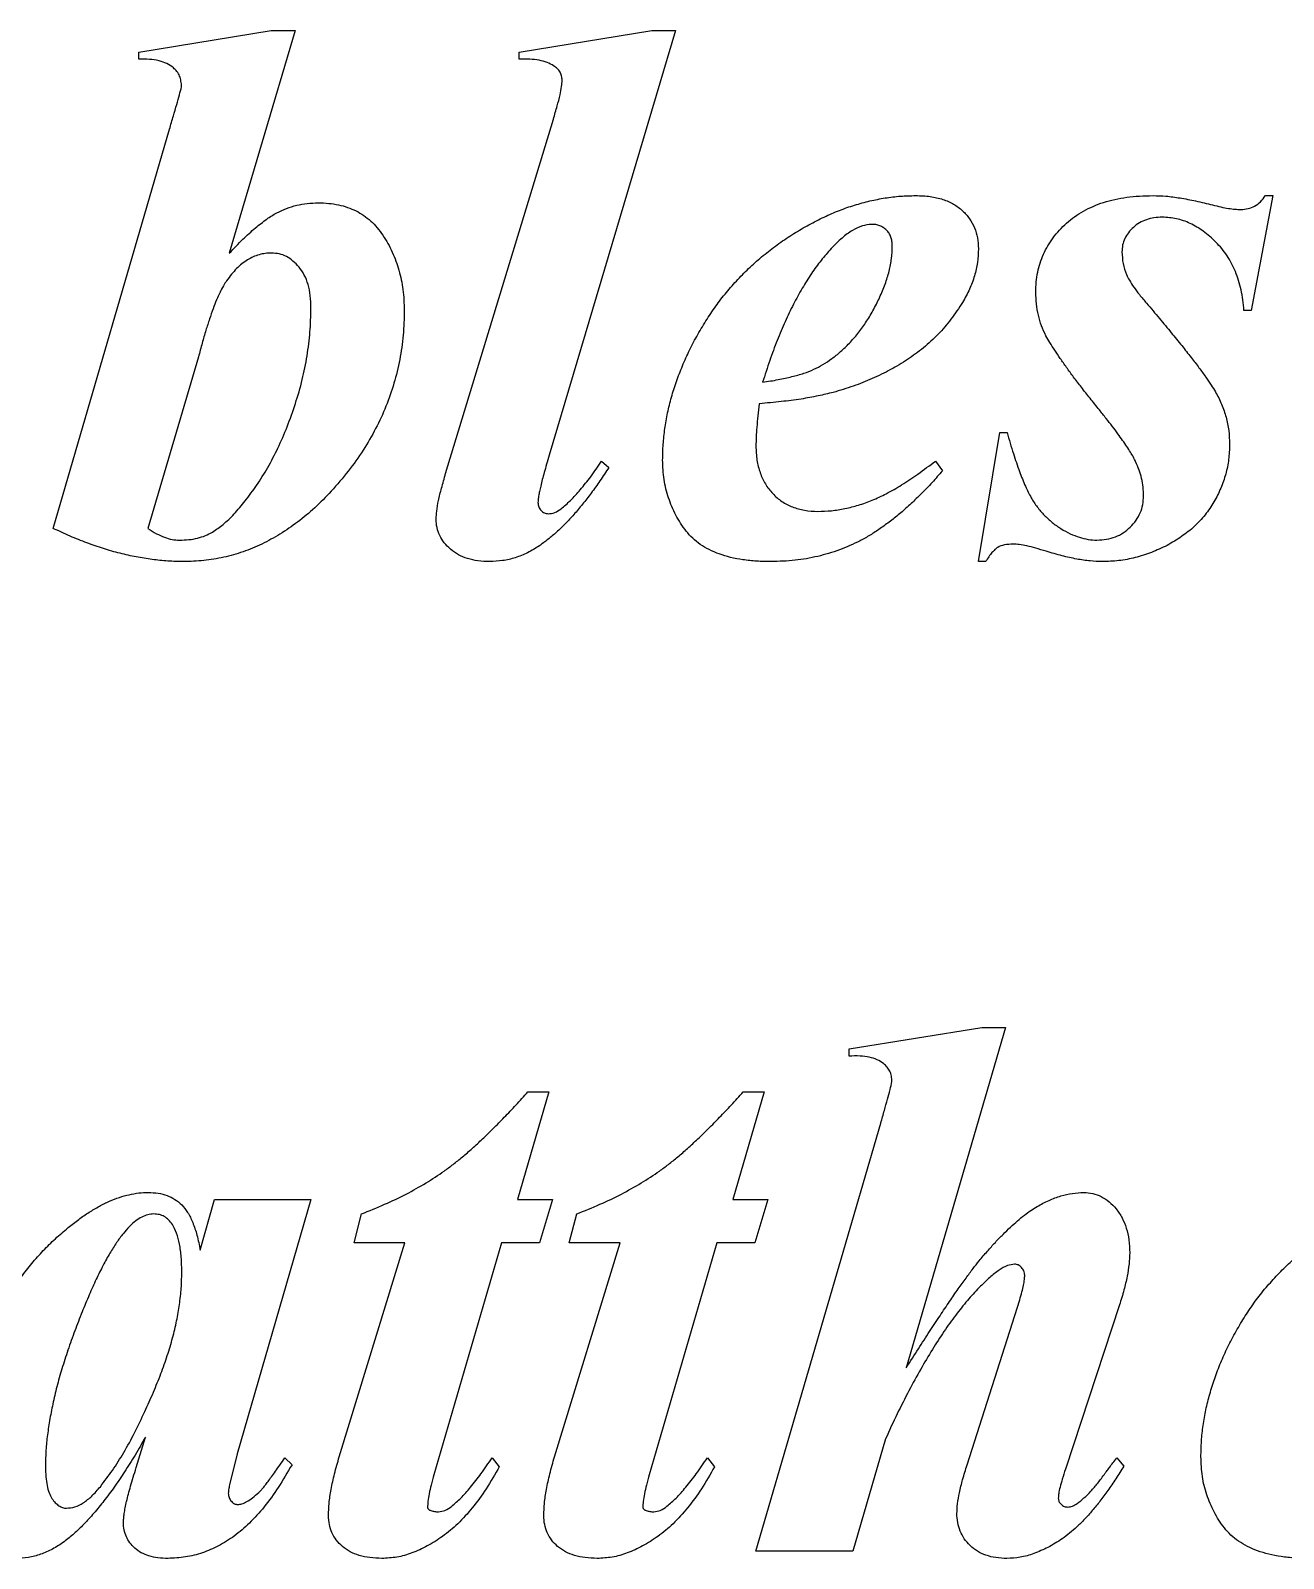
# Model space of a CAD drawing. Header units: inches. Extents: x -17.5 to -8.75, y -0.78 to 2.88.
# Drawn here: x -13.8104 to -13.4467, y 1.2942 to 1.7377 of the extents above; entities that cross this region are included whole.
import ezdxf

# ---------------------------------------------------------------- set-up
doc = ezdxf.new("R2010")
doc.units = ezdxf.units.IN
doc.header["$MEASUREMENT"] = 0

msp = doc.modelspace()

# ---------------------------------------------------------------- linework, layer by layer
at = {"color": 7, "linetype": 'Continuous', "lineweight": 25}
for p, q in [((-13.77898, 1.73146), (-13.7405, 1.73771)), ((-13.7336, 1.73771), (-13.75268, 1.6731)), ((-13.7405, 1.73771), (-13.7336, 1.73771)), ((-13.66856, 1.73146), (-13.63002, 1.73771)), ((-13.62315, 1.73771), (-13.65987, 1.61441)), ((-13.63002, 1.73771), (-13.62315, 1.73771)), ((-13.77898, 1.72938), (-13.77898, 1.73146)), ((-13.66856, 1.72938), (-13.66856, 1.73146)), ((-13.80385, 1.59321), (-13.77003, 1.70907)), ((-13.68988, 1.60913), (-13.6586, 1.71196)), ((-13.44981, 1.6898), (-13.45606, 1.65646)), ((-13.45189, 1.6898), (-13.44981, 1.6898)), ((-13.45606, 1.65646), (-13.45814, 1.65646)), ((-13.76163, 1.64295), (-13.77631, 1.59312)), ((-13.53523, 1.58355), (-13.52898, 1.62105)), ((-13.52898, 1.62105), (-13.52689, 1.62105)), ((-13.6446, 1.61271), (-13.64252, 1.61083)), ((-13.54773, 1.61271), (-13.54564, 1.60995)), ((-13.53314, 1.58355), (-13.53523, 1.58355)), ((-13.57273, 1.44209), (-13.53428, 1.44834)), ((-13.52735, 1.44834), (-13.55616, 1.34955)), ((-13.53428, 1.44834), (-13.52735, 1.44834)), ((-13.57273, 1.44001), (-13.57273, 1.44209)), ((-13.6599, 1.42959), (-13.66902, 1.39834)), ((-13.66599, 1.42959), (-13.6599, 1.42959)), ((-13.5974, 1.42959), (-13.60652, 1.39834)), ((-13.60349, 1.42959), (-13.5974, 1.42959)), ((-13.59981, 1.29626), (-13.56358, 1.42054)), ((-13.76111, 1.38363), (-13.75701, 1.39834)), ((-13.75701, 1.39834), (-13.72898, 1.39834)), ((-13.72898, 1.39834), (-13.75043, 1.32452)), ((-13.66902, 1.39834), (-13.65883, 1.39834)), ((-13.65883, 1.39834), (-13.66267, 1.38584)), ((-13.60652, 1.39834), (-13.59633, 1.39834)), ((-13.59633, 1.39834), (-13.60017, 1.38584)), ((-13.71648, 1.38584), (-13.71433, 1.39421)), ((-13.65398, 1.38584), (-13.65183, 1.39421)), ((-13.72077, 1.3237), (-13.70176, 1.38584)), ((-13.70176, 1.38584), (-13.71648, 1.38584)), ((-13.6737, 1.38584), (-13.69327, 1.31846)), ((-13.66267, 1.38584), (-13.6737, 1.38584)), ((-13.65827, 1.3237), (-13.63926, 1.38584)), ((-13.63926, 1.38584), (-13.65398, 1.38584)), ((-13.6112, 1.38584), (-13.63077, 1.31846)), ((-13.60017, 1.38584), (-13.6112, 1.38584)), ((-13.53852, 1.32132), (-13.52325, 1.36924)), ((-13.49428, 1.36778), (-13.50997, 1.32009)), ((-13.77973, 1.32054), (-13.77699, 1.32943)), ((-13.56218, 1.32891), (-13.57169, 1.29626)), ((-13.75043, 1.32452), (-13.75264, 1.31553)), ((-13.73656, 1.32334), (-13.73448, 1.32139)), ((-13.67641, 1.32334), (-13.67432, 1.3208)), ((-13.61391, 1.32334), (-13.61182, 1.3208)), ((-13.49509, 1.32334), (-13.49301, 1.32097)), ((-13.57169, 1.29626), (-13.59981, 1.29626))]:
    msp.add_line(p, q, dxfattribs=at)
for points, knots in [([(-13.76892, 1.72691), (-13.76953, 1.72734), (-13.77081, 1.72824), (-13.77319, 1.72902), (-13.77595, 1.72944), (-13.77792, 1.7294), (-13.77898, 1.72938)], [0, 0, 0, 0, 0.211596, 0.440212, 0.701644, 1, 1, 1, 1]), ([(-13.76654, 1.72137), (-13.76658, 1.72193), (-13.76664, 1.72299), (-13.76707, 1.72451), (-13.76782, 1.72585), (-13.76855, 1.72655), (-13.76892, 1.72691)], [0, 0, 0, 0, 0.268414, 0.513758, 0.75544, 1, 1, 1, 1]), ([(-13.65854, 1.72749), (-13.65914, 1.72783), (-13.66045, 1.72856), (-13.6628, 1.72917), (-13.66555, 1.72945), (-13.66751, 1.7294), (-13.66856, 1.72938)], [0, 0, 0, 0, 0.2009822, 0.432794, 0.6951629, 1, 1, 1, 1]), ([(-13.65606, 1.72326), (-13.65609, 1.72369), (-13.65616, 1.72452), (-13.65663, 1.72571), (-13.65745, 1.72672), (-13.65816, 1.72723), (-13.65854, 1.72749)], [0, 0, 0, 0, 0.249731, 0.489154, 0.733166, 1, 1, 1, 1]), ([(-13.77003, 1.70907), (-13.76966, 1.71036), (-13.76898, 1.71276), (-13.76798, 1.71609), (-13.76721, 1.71891), (-13.76675, 1.72061), (-13.76654, 1.72137)], [0, 0, 0, 0, 0.315024, 0.585653, 0.815375, 1, 1, 1, 1]), ([(-13.6586, 1.71196), (-13.65823, 1.71327), (-13.65755, 1.71561), (-13.65671, 1.71878), (-13.65621, 1.72125), (-13.65611, 1.72267), (-13.65606, 1.72326)], [0, 0, 0, 0, 0.349951, 0.631009, 0.847838, 1, 1, 1, 1]), ([(-13.75268, 1.6731), (-13.75137, 1.67446), (-13.74893, 1.67699), (-13.74532, 1.68031), (-13.74203, 1.68287), (-13.73902, 1.68481), (-13.73607, 1.68609), (-13.73313, 1.68708), (-13.73003, 1.68758), (-13.72793, 1.68767), (-13.72686, 1.68771)], [0, 0, 0, 0, 0.184846, 0.344317, 0.47992, 0.592557, 0.693869, 0.794346, 0.895669, 1, 1, 1, 1]), ([(-13.72686, 1.68771), (-13.72585, 1.68768), (-13.72389, 1.68761), (-13.72103, 1.6872), (-13.71838, 1.68642), (-13.71588, 1.68545), (-13.71364, 1.68407), (-13.71157, 1.68244), (-13.70971, 1.6805), (-13.70752, 1.67753), (-13.70523, 1.67345), (-13.70333, 1.66812), (-13.7021, 1.66244), (-13.70196, 1.65853), (-13.70189, 1.65653)], [0, 0, 0, 0, 0.067552, 0.131356, 0.19243, 0.251963, 0.309557, 0.367895, 0.427398, 0.48905, 0.613746, 0.738799, 0.866257, 1, 1, 1, 1]), ([(-13.62689, 1.61304), (-13.62686, 1.61456), (-13.6268, 1.61761), (-13.62628, 1.62217), (-13.62552, 1.62675), (-13.62435, 1.6313), (-13.62293, 1.63588), (-13.62115, 1.64043), (-13.61911, 1.64501), (-13.6167, 1.64953), (-13.61406, 1.65397), (-13.61117, 1.6582), (-13.60802, 1.6622), (-13.60464, 1.66596), (-13.60105, 1.66954), (-13.5972, 1.67284), (-13.59315, 1.67596), (-13.58888, 1.6788), (-13.58449, 1.68134), (-13.58007, 1.68361), (-13.57566, 1.68554), (-13.57121, 1.68707), (-13.56677, 1.68828), (-13.56233, 1.68917), (-13.55788, 1.68971), (-13.5549, 1.68977), (-13.55342, 1.6898)], [0, 0, 0, 0, 0.039082, 0.078362, 0.117989, 0.158248, 0.199189, 0.24105, 0.28388, 0.328057, 0.3726, 0.416552, 0.459861, 0.503325, 0.546527, 0.59004, 0.633619, 0.677877, 0.721755, 0.764051, 0.805409, 0.845552, 0.884872, 0.923553, 0.962033, 1, 1, 1, 1]), ([(-13.55342, 1.6898), (-13.55201, 1.68976), (-13.54934, 1.68969), (-13.54562, 1.68882), (-13.54241, 1.68748), (-13.53981, 1.68551), (-13.53776, 1.68317), (-13.53626, 1.6805), (-13.53539, 1.67751), (-13.53528, 1.67544), (-13.53523, 1.67437)], [0, 0, 0, 0, 0.157556, 0.296643, 0.423401, 0.542675, 0.6567, 0.76879, 0.880952, 1, 1, 1, 1]), ([(-13.51856, 1.6618), (-13.51854, 1.66278), (-13.51849, 1.66471), (-13.51807, 1.66754), (-13.51734, 1.67024), (-13.51636, 1.67282), (-13.51512, 1.67528), (-13.51358, 1.67761), (-13.51174, 1.67979), (-13.50965, 1.68184), (-13.50732, 1.68373), (-13.50473, 1.68537), (-13.50191, 1.68673), (-13.49888, 1.68789), (-13.49559, 1.6887), (-13.49212, 1.68938), (-13.4884, 1.68972), (-13.48586, 1.68977), (-13.48454, 1.6898)], [0, 0, 0, 0, 0.059206, 0.117017, 0.172813, 0.228349, 0.283605, 0.339563, 0.39695, 0.45597, 0.516732, 0.578175, 0.641074, 0.706379, 0.774283, 0.845821, 0.920436, 1, 1, 1, 1]), ([(-13.48454, 1.6898), (-13.48329, 1.68976), (-13.48067, 1.6897), (-13.47654, 1.68912), (-13.47202, 1.68828), (-13.46889, 1.6875), (-13.46726, 1.68709)], [0, 0, 0, 0, 0.213653, 0.4494, 0.711873, 1, 1, 1, 1]), ([(-13.46726, 1.68709), (-13.46645, 1.68689), (-13.46492, 1.68651), (-13.46274, 1.68607), (-13.46081, 1.68584), (-13.45961, 1.68579), (-13.45906, 1.68576)], [0, 0, 0, 0, 0.301428, 0.568151, 0.800344, 1, 1, 1, 1]), ([(-13.45906, 1.68576), (-13.45834, 1.68581), (-13.45695, 1.6859), (-13.45498, 1.68671), (-13.45324, 1.68801), (-13.45236, 1.68918), (-13.45189, 1.6898)], [0, 0, 0, 0, 0.248846, 0.485926, 0.732908, 1, 1, 1, 1]), ([(-13.56622, 1.68146), (-13.56713, 1.68136), (-13.56908, 1.68114), (-13.57199, 1.67967), (-13.57503, 1.67742), (-13.57693, 1.67546), (-13.57797, 1.6744)], [0, 0, 0, 0, 0.195013, 0.416861, 0.68378, 1, 1, 1, 1]), ([(-13.56023, 1.67512), (-13.56024, 1.67558), (-13.56027, 1.67648), (-13.56062, 1.67774), (-13.56111, 1.67888), (-13.5619, 1.67979), (-13.5628, 1.68055), (-13.56384, 1.68108), (-13.56499, 1.68142), (-13.5658, 1.68145), (-13.56622, 1.68146)], [0, 0, 0, 0, 0.142801, 0.272978, 0.397465, 0.51751, 0.637554, 0.753126, 0.873718, 1, 1, 1, 1]), ([(-13.48184, 1.68355), (-13.48266, 1.68351), (-13.48423, 1.68344), (-13.48647, 1.68286), (-13.48852, 1.68197), (-13.49026, 1.68063), (-13.49174, 1.67912), (-13.49276, 1.67736), (-13.49348, 1.67547), (-13.49353, 1.67413), (-13.49356, 1.67346)], [0, 0, 0, 0, 0.142331, 0.2730913, 0.4017827, 0.5289074, 0.6533722, 0.7678945, 0.8821665, 1, 1, 1, 1]), ([(-13.45814, 1.65646), (-13.45824, 1.65749), (-13.45842, 1.65948), (-13.45895, 1.66239), (-13.45966, 1.66513), (-13.46057, 1.66771), (-13.46168, 1.67012), (-13.46302, 1.67235), (-13.46452, 1.67444), (-13.46679, 1.67687), (-13.46975, 1.67952), (-13.47366, 1.68179), (-13.47769, 1.68329), (-13.48046, 1.68346), (-13.48184, 1.68355)], [0, 0, 0, 0, 0.077861, 0.152341, 0.223862, 0.292897, 0.359225, 0.425334, 0.489584, 0.554298, 0.677497, 0.790085, 0.895581, 1, 1, 1, 1]), ([(-13.74037, 1.67313), (-13.74099, 1.6731), (-13.74222, 1.67305), (-13.74404, 1.67269), (-13.74577, 1.67202), (-13.74744, 1.67113), (-13.74907, 1.67001), (-13.75061, 1.66861), (-13.75209, 1.66695), (-13.75299, 1.66573), (-13.75346, 1.66509)], [0, 0, 0, 0, 0.116201, 0.230264, 0.345464, 0.462815, 0.584101, 0.715154, 0.851951, 1, 1, 1, 1]), ([(-13.72898, 1.65711), (-13.72902, 1.65834), (-13.72911, 1.66066), (-13.72969, 1.66394), (-13.73082, 1.66672), (-13.73231, 1.66904), (-13.73412, 1.67081), (-13.73603, 1.6722), (-13.73817, 1.67297), (-13.73964, 1.67308), (-13.74037, 1.67313)], [0, 0, 0, 0, 0.168446, 0.318428, 0.453254, 0.577876, 0.693601, 0.798426, 0.899608, 1, 1, 1, 1]), ([(-13.59786, 1.63563), (-13.59635, 1.63586), (-13.59349, 1.6363), (-13.58951, 1.63719), (-13.58604, 1.63812), (-13.58304, 1.63931), (-13.58031, 1.64071), (-13.57773, 1.64248), (-13.57514, 1.64452), (-13.57261, 1.64697), (-13.57018, 1.64976), (-13.56789, 1.65291), (-13.56578, 1.65639), (-13.56389, 1.66015), (-13.56229, 1.664), (-13.56109, 1.6678), (-13.56037, 1.6715), (-13.56027, 1.67393), (-13.56023, 1.67512)], [0, 0, 0, 0, 0.076865, 0.145034, 0.205136, 0.257311, 0.307089, 0.35899, 0.414116, 0.473151, 0.535406, 0.600225, 0.668527, 0.740015, 0.811443, 0.877706, 0.940411, 1, 1, 1, 1]), ([(-13.57797, 1.6744), (-13.57897, 1.67328), (-13.58101, 1.67097), (-13.58378, 1.6671), (-13.58647, 1.66285), (-13.58898, 1.65818), (-13.59144, 1.65314), (-13.5937, 1.64767), (-13.5959, 1.64182), (-13.59719, 1.63773), (-13.59786, 1.63563)], [0, 0, 0, 0, 0.102496, 0.210714, 0.32463, 0.445355, 0.572975, 0.707181, 0.84953, 1, 1, 1, 1]), ([(-13.53523, 1.67437), (-13.53529, 1.67304), (-13.5354, 1.67038), (-13.5363, 1.66642), (-13.53772, 1.66251), (-13.53911, 1.66006), (-13.53982, 1.65881)], [0, 0, 0, 0, 0.2425278, 0.4859534, 0.7374867, 1, 1, 1, 1]), ([(-13.49356, 1.67346), (-13.4935, 1.67232), (-13.49338, 1.67007), (-13.49252, 1.6673), (-13.49137, 1.66507), (-13.49008, 1.66313), (-13.48841, 1.66092), (-13.48712, 1.6594), (-13.48643, 1.65858)], [0, 0, 0, 0, 0.201119, 0.398406, 0.508601, 0.646353, 0.809974, 1, 1, 1, 1]), ([(-13.75346, 1.66509), (-13.75378, 1.66459), (-13.75448, 1.66352), (-13.75546, 1.66166), (-13.75644, 1.65944), (-13.75747, 1.65685), (-13.75844, 1.65388), (-13.75955, 1.65058), (-13.76059, 1.64689), (-13.76127, 1.6443), (-13.76163, 1.64295)], [0, 0, 0, 0, 0.074716, 0.162005, 0.26594, 0.382544, 0.514634, 0.660627, 0.823694, 1, 1, 1, 1]), ([(-13.51563, 1.64914), (-13.51608, 1.65008), (-13.517, 1.652), (-13.51787, 1.65511), (-13.51845, 1.65839), (-13.51852, 1.66065), (-13.51856, 1.6618)], [0, 0, 0, 0, 0.238905, 0.484724, 0.736486, 1, 1, 1, 1]), ([(-13.75759, 1.59211), (-13.75654, 1.59283), (-13.75428, 1.59438), (-13.75112, 1.59747), (-13.74791, 1.60129), (-13.74461, 1.60577), (-13.74143, 1.61091), (-13.73845, 1.61659), (-13.7358, 1.6228), (-13.73342, 1.62943), (-13.73143, 1.6363), (-13.73004, 1.64326), (-13.72915, 1.65019), (-13.72904, 1.65481), (-13.72898, 1.65711)], [0, 0, 0, 0, 0.052126, 0.112104, 0.179808, 0.256348, 0.3395, 0.426674, 0.518544, 0.615719, 0.714508, 0.810976, 0.905798, 1, 1, 1, 1]), ([(-13.70189, 1.65653), (-13.70195, 1.6541), (-13.70207, 1.6493), (-13.70312, 1.64221), (-13.70478, 1.63531), (-13.7071, 1.6286), (-13.71012, 1.6221), (-13.71378, 1.6158), (-13.7181, 1.60969), (-13.72142, 1.60589), (-13.72312, 1.60396)], [0, 0, 0, 0, 0.125132, 0.24801, 0.369695, 0.491308, 0.614205, 0.739291, 0.867145, 1, 1, 1, 1]), ([(-13.53982, 1.65881), (-13.54091, 1.65715), (-13.54307, 1.65389), (-13.54689, 1.64947), (-13.5511, 1.64553), (-13.55577, 1.64216), (-13.56074, 1.63918), (-13.56603, 1.63664), (-13.57157, 1.63438), (-13.57543, 1.63324), (-13.57738, 1.63267)], [0, 0, 0, 0, 0.126688, 0.250228, 0.372514, 0.49468, 0.617641, 0.742739, 0.869822, 1, 1, 1, 1]), ([(-13.48643, 1.65858), (-13.48517, 1.6571), (-13.48275, 1.65425), (-13.47935, 1.65012), (-13.47626, 1.64639), (-13.47362, 1.64296), (-13.47129, 1.63994), (-13.46932, 1.63727), (-13.46773, 1.63495), (-13.46612, 1.63235), (-13.46453, 1.62928), (-13.46329, 1.62547), (-13.46245, 1.62156), (-13.46236, 1.6189), (-13.46231, 1.61756)], [0, 0, 0, 0, 0.120187, 0.230514, 0.329957, 0.419154, 0.497491, 0.565519, 0.623828, 0.671023, 0.754262, 0.836198, 0.917475, 1, 1, 1, 1]), ([(-13.5001, 1.62759), (-13.50102, 1.62871), (-13.50279, 1.63088), (-13.50525, 1.63409), (-13.50755, 1.63704), (-13.5096, 1.63984), (-13.51142, 1.64245), (-13.51305, 1.64484), (-13.51443, 1.64704), (-13.51525, 1.64846), (-13.51563, 1.64914)], [0, 0, 0, 0, 0.163661, 0.315484, 0.456034, 0.586544, 0.706092, 0.815425, 0.912231, 1, 1, 1, 1]), ([(-13.57738, 1.63267), (-13.57882, 1.63232), (-13.58191, 1.63157), (-13.58694, 1.63067), (-13.59266, 1.62994), (-13.59671, 1.62957), (-13.59883, 1.62938)], [0, 0, 0, 0, 0.20459, 0.439082, 0.704993, 1, 1, 1, 1]), ([(-13.59883, 1.62938), (-13.59898, 1.6282), (-13.59927, 1.62594), (-13.59954, 1.6227), (-13.59977, 1.61978), (-13.5998, 1.61794), (-13.59981, 1.61708)], [0, 0, 0, 0, 0.289329, 0.553966, 0.789077, 1, 1, 1, 1]), ([(-13.48731, 1.60262), (-13.48733, 1.60347), (-13.48738, 1.60518), (-13.48781, 1.6077), (-13.48855, 1.61019), (-13.48941, 1.61223), (-13.49025, 1.61396), (-13.49113, 1.6154), (-13.49216, 1.61702), (-13.49341, 1.6188), (-13.49481, 1.62077), (-13.49639, 1.62291), (-13.49821, 1.62518), (-13.49945, 1.62676), (-13.5001, 1.62759)], [0, 0, 0, 0, 0.088712, 0.178529, 0.267307, 0.359485, 0.410281, 0.468331, 0.535758, 0.61169, 0.695535, 0.788902, 0.890017, 1, 1, 1, 1]), ([(-13.52689, 1.62105), (-13.52631, 1.61899), (-13.52522, 1.61517), (-13.52341, 1.60996), (-13.52176, 1.60567), (-13.52008, 1.60222), (-13.51824, 1.5994), (-13.51616, 1.59703), (-13.51388, 1.59487), (-13.51132, 1.59309), (-13.50867, 1.59162), (-13.506, 1.59063), (-13.50341, 1.5899), (-13.50167, 1.58983), (-13.50082, 1.5898)], [0, 0, 0, 0, 0.14611, 0.271517, 0.375986, 0.460515, 0.53329, 0.604763, 0.675568, 0.747344, 0.817325, 0.88161, 0.942014, 1, 1, 1, 1]), ([(-13.59981, 1.61708), (-13.59977, 1.61571), (-13.59968, 1.61308), (-13.59869, 1.60937), (-13.59721, 1.60604), (-13.59502, 1.60325), (-13.59238, 1.6009), (-13.5892, 1.59932), (-13.58566, 1.59829), (-13.58315, 1.59818), (-13.58184, 1.59813)], [0, 0, 0, 0, 0.138619, 0.267658, 0.388404, 0.508312, 0.626725, 0.744958, 0.866809, 1, 1, 1, 1]), ([(-13.46231, 1.61756), (-13.46237, 1.61611), (-13.46249, 1.61321), (-13.46336, 1.60893), (-13.46482, 1.6048), (-13.46679, 1.60079), (-13.46935, 1.59705), (-13.4725, 1.59366), (-13.47624, 1.59072), (-13.48044, 1.58817), (-13.48498, 1.58614), (-13.48966, 1.58463), (-13.49447, 1.58372), (-13.4977, 1.5836), (-13.49932, 1.58355)], [0, 0, 0, 0, 0.07822, 0.155435, 0.233166, 0.31313, 0.394389, 0.475572, 0.560528, 0.649127, 0.738541, 0.826585, 0.913061, 1, 1, 1, 1]), ([(-13.65987, 1.61441), (-13.66012, 1.61354), (-13.6606, 1.61188), (-13.66124, 1.60952), (-13.66181, 1.60742), (-13.66226, 1.60559), (-13.66262, 1.604), (-13.6629, 1.60268), (-13.66303, 1.6016), (-13.66307, 1.60097), (-13.66309, 1.6007)], [0, 0, 0, 0, 0.1921603, 0.3668905, 0.5197573, 0.6552523, 0.7689323, 0.8653655, 0.9421033, 1, 1, 1, 1]), ([(-13.64252, 1.61083), (-13.64337, 1.60954), (-13.64502, 1.60704), (-13.64756, 1.60348), (-13.6501, 1.60023), (-13.65261, 1.59725), (-13.65511, 1.59454), (-13.65762, 1.59212), (-13.66012, 1.59), (-13.66184, 1.58875), (-13.66267, 1.58814)], [0, 0, 0, 0, 0.151415, 0.294332, 0.42956, 0.556666, 0.677386, 0.791258, 0.898704, 1, 1, 1, 1]), ([(-13.65639, 1.59891), (-13.65545, 1.59968), (-13.65343, 1.60135), (-13.65064, 1.60455), (-13.64756, 1.60832), (-13.64563, 1.61119), (-13.6446, 1.61271)], [0, 0, 0, 0, 0.198837, 0.431518, 0.697158, 1, 1, 1, 1]), ([(-13.59535, 1.58355), (-13.59679, 1.58357), (-13.59954, 1.5836), (-13.6035, 1.58404), (-13.60712, 1.5847), (-13.61041, 1.58568), (-13.61336, 1.58694), (-13.61596, 1.58847), (-13.61822, 1.59028), (-13.6207, 1.59308), (-13.62318, 1.59696), (-13.62531, 1.60202), (-13.62667, 1.60741), (-13.62682, 1.61114), (-13.62689, 1.61304)], [0, 0, 0, 0, 0.087244, 0.167641, 0.242272, 0.311244, 0.376044, 0.436772, 0.49455, 0.55161, 0.663388, 0.773209, 0.884729, 1, 1, 1, 1]), ([(-13.58184, 1.59813), (-13.58053, 1.59817), (-13.57788, 1.59824), (-13.57393, 1.59889), (-13.56997, 1.59991), (-13.56595, 1.60133), (-13.56178, 1.60331), (-13.55733, 1.60585), (-13.55261, 1.60905), (-13.54941, 1.61145), (-13.54773, 1.61271)], [0, 0, 0, 0, 0.10426, 0.209667, 0.317162, 0.427674, 0.547407, 0.683078, 0.833212, 1, 1, 1, 1]), ([(-13.69265, 1.59585), (-13.69261, 1.59665), (-13.69252, 1.59846), (-13.69195, 1.60147), (-13.69105, 1.6051), (-13.69029, 1.60771), (-13.68988, 1.60913)], [0, 0, 0, 0, 0.175093, 0.400904, 0.674263, 1, 1, 1, 1]), ([(-13.54564, 1.60995), (-13.54665, 1.60879), (-13.54863, 1.60652), (-13.5517, 1.60334), (-13.55472, 1.6004), (-13.55772, 1.59772), (-13.56071, 1.59531), (-13.56369, 1.59316), (-13.5666, 1.59121), (-13.57052, 1.58906), (-13.57555, 1.58683), (-13.58188, 1.58495), (-13.58852, 1.58377), (-13.59305, 1.58362), (-13.59535, 1.58355)], [0, 0, 0, 0, 0.0791, 0.154916, 0.227172, 0.295979, 0.361898, 0.424661, 0.484745, 0.542227, 0.654471, 0.766987, 0.881447, 1, 1, 1, 1]), ([(-13.72312, 1.60396), (-13.72468, 1.60233), (-13.72774, 1.59916), (-13.73274, 1.595), (-13.73787, 1.59147), (-13.74319, 1.58858), (-13.74865, 1.58631), (-13.75429, 1.58471), (-13.76011, 1.58374), (-13.76404, 1.58361), (-13.76602, 1.58355)], [0, 0, 0, 0, 0.138237, 0.269946, 0.397208, 0.519798, 0.639951, 0.758873, 0.878796, 1, 1, 1, 1]), ([(-13.50082, 1.5898), (-13.49988, 1.58983), (-13.49806, 1.5899), (-13.49547, 1.59067), (-13.49311, 1.59183), (-13.49111, 1.59353), (-13.48941, 1.59547), (-13.48819, 1.59769), (-13.48743, 1.6001), (-13.48735, 1.60177), (-13.48731, 1.60262)], [0, 0, 0, 0, 0.135347, 0.262472, 0.387342, 0.513271, 0.639004, 0.759062, 0.877157, 1, 1, 1, 1]), ([(-13.66309, 1.6007), (-13.66305, 1.60027), (-13.66298, 1.59941), (-13.66223, 1.59836), (-13.66128, 1.59759), (-13.6605, 1.59749), (-13.66013, 1.59745)], [0, 0, 0, 0, 0.266223, 0.523389, 0.773345, 1, 1, 1, 1]), ([(-13.66013, 1.59745), (-13.65947, 1.59751), (-13.65809, 1.59765), (-13.65697, 1.59848), (-13.65639, 1.59891)], [0, 0, 0, 0, 0.478106, 1, 1, 1, 1]), ([(-13.76602, 1.58355), (-13.76752, 1.58358), (-13.77056, 1.58365), (-13.77513, 1.58412), (-13.77977, 1.58488), (-13.78448, 1.58592), (-13.78925, 1.58729), (-13.79408, 1.58897), (-13.79898, 1.59091), (-13.80221, 1.59244), (-13.80385, 1.59321)], [0, 0, 0, 0, 0.114175, 0.231328, 0.350265, 0.47223, 0.598634, 0.728063, 0.861639, 1, 1, 1, 1]), ([(-13.77631, 1.59312), (-13.7755, 1.5926), (-13.77397, 1.59163), (-13.77158, 1.59065), (-13.76935, 1.5899), (-13.76787, 1.58983), (-13.76716, 1.5898)], [0, 0, 0, 0, 0.291621, 0.550445, 0.784474, 1, 1, 1, 1]), ([(-13.67712, 1.58355), (-13.67826, 1.58358), (-13.68041, 1.58365), (-13.68347, 1.58437), (-13.6862, 1.58544), (-13.68847, 1.58707), (-13.69031, 1.58896), (-13.69169, 1.59106), (-13.6925, 1.59341), (-13.6926, 1.59503), (-13.69265, 1.59585)], [0, 0, 0, 0, 0.153542, 0.292547, 0.423307, 0.549171, 0.667931, 0.779891, 0.888896, 1, 1, 1, 1]), ([(-13.76716, 1.5898), (-13.76625, 1.58981), (-13.76448, 1.58984), (-13.76196, 1.59033), (-13.75964, 1.59101), (-13.75826, 1.59175), (-13.75759, 1.59211)], [0, 0, 0, 0, 0.274868, 0.530672, 0.770503, 1, 1, 1, 1]), ([(-13.66267, 1.58814), (-13.6638, 1.58743), (-13.66601, 1.58604), (-13.66962, 1.5846), (-13.67334, 1.58372), (-13.67586, 1.58361), (-13.67712, 1.58355)], [0, 0, 0, 0, 0.259814, 0.508511, 0.753836, 1, 1, 1, 1]), ([(-13.52517, 1.58862), (-13.52602, 1.5886), (-13.52756, 1.58855), (-13.52937, 1.58789), (-13.53051, 1.58701), (-13.53136, 1.5861), (-13.53227, 1.58493), (-13.53284, 1.58403), (-13.53314, 1.58355)], [0, 0, 0, 0, 0.253584, 0.458633, 0.560311, 0.681684, 0.829363, 1, 1, 1, 1]), ([(-13.5156, 1.58654), (-13.51659, 1.58686), (-13.51843, 1.58744), (-13.52103, 1.5881), (-13.52322, 1.58852), (-13.52457, 1.58859), (-13.52517, 1.58862)], [0, 0, 0, 0, 0.318585, 0.588557, 0.817312, 1, 1, 1, 1]), ([(-13.49932, 1.58355), (-13.50049, 1.58359), (-13.50295, 1.58369), (-13.50684, 1.58428), (-13.51111, 1.58523), (-13.51405, 1.58609), (-13.5156, 1.58654)], [0, 0, 0, 0, 0.210118, 0.445804, 0.708866, 1, 1, 1, 1]), ([(-13.5628, 1.43786), (-13.56339, 1.43825), (-13.56465, 1.43908), (-13.567, 1.43974), (-13.56973, 1.44009), (-13.57168, 1.44004), (-13.57273, 1.44001)], [0, 0, 0, 0, 0.204337, 0.435005, 0.69821, 1, 1, 1, 1]), ([(-13.56033, 1.43259), (-13.56036, 1.43312), (-13.56042, 1.43416), (-13.56087, 1.43562), (-13.56169, 1.43688), (-13.56242, 1.43753), (-13.5628, 1.43786)], [0, 0, 0, 0, 0.2655261, 0.5144436, 0.7521942, 1, 1, 1, 1]), ([(-13.71433, 1.39421), (-13.71207, 1.3951), (-13.70767, 1.39685), (-13.70141, 1.39986), (-13.69563, 1.40308), (-13.69111, 1.406), (-13.68765, 1.40861), (-13.68491, 1.41077), (-13.68209, 1.41328), (-13.6791, 1.41599), (-13.676, 1.419), (-13.67279, 1.42231), (-13.6694, 1.42583), (-13.66714, 1.42832), (-13.66599, 1.42959)], [0, 0, 0, 0, 0.120172, 0.234507, 0.343418, 0.447385, 0.500336, 0.558038, 0.620076, 0.686978, 0.757998, 0.833949, 0.914855, 1, 1, 1, 1]), ([(-13.65183, 1.39421), (-13.64957, 1.3951), (-13.64517, 1.39685), (-13.63891, 1.39986), (-13.63313, 1.40308), (-13.62861, 1.406), (-13.62515, 1.40861), (-13.62241, 1.41077), (-13.61959, 1.41328), (-13.6166, 1.41599), (-13.6135, 1.419), (-13.61029, 1.42231), (-13.6069, 1.42583), (-13.60464, 1.42832), (-13.60349, 1.42959)], [0, 0, 0, 0, 0.120172, 0.234507, 0.343418, 0.447385, 0.500336, 0.558038, 0.620076, 0.686978, 0.757998, 0.833949, 0.914855, 1, 1, 1, 1]), ([(-13.56358, 1.42054), (-13.56322, 1.42178), (-13.56253, 1.42409), (-13.56168, 1.42735), (-13.5609, 1.43011), (-13.5605, 1.43182), (-13.56033, 1.43259)], [0, 0, 0, 0, 0.309608, 0.579825, 0.809543, 1, 1, 1, 1]), ([(-13.79949, 1.39021), (-13.79847, 1.39102), (-13.7965, 1.39261), (-13.79344, 1.39465), (-13.79047, 1.39643), (-13.78755, 1.39792), (-13.78464, 1.39902), (-13.78179, 1.39981), (-13.77899, 1.40033), (-13.77712, 1.40039), (-13.77621, 1.40043)], [0, 0, 0, 0, 0.151251, 0.292341, 0.425249, 0.551635, 0.671301, 0.784657, 0.894307, 1, 1, 1, 1]), ([(-13.77621, 1.40043), (-13.77525, 1.40039), (-13.77339, 1.40031), (-13.77077, 1.39962), (-13.76843, 1.39848), (-13.76638, 1.39683), (-13.7646, 1.39455), (-13.76318, 1.39155), (-13.76193, 1.38786), (-13.7614, 1.38511), (-13.76111, 1.38363)], [0, 0, 0, 0, 0.114685, 0.222136, 0.322068, 0.423716, 0.534699, 0.665421, 0.819071, 1, 1, 1, 1]), ([(-13.53503, 1.38057), (-13.53423, 1.38151), (-13.53268, 1.38332), (-13.53039, 1.3859), (-13.52813, 1.38821), (-13.52598, 1.3903), (-13.52393, 1.39216), (-13.52196, 1.39379), (-13.52006, 1.39516), (-13.51771, 1.39667), (-13.51482, 1.39814), (-13.51139, 1.39947), (-13.508, 1.40026), (-13.50576, 1.40037), (-13.50466, 1.40043)], [0, 0, 0, 0, 0.098594, 0.190898, 0.276935, 0.356828, 0.430658, 0.499201, 0.561431, 0.618084, 0.722633, 0.821089, 0.911954, 1, 1, 1, 1]), ([(-13.50466, 1.40043), (-13.50377, 1.40038), (-13.50201, 1.40027), (-13.4995, 1.39928), (-13.49719, 1.39776), (-13.49514, 1.39565), (-13.49343, 1.39306), (-13.49216, 1.39002), (-13.49147, 1.38657), (-13.49137, 1.38414), (-13.49132, 1.38288)], [0, 0, 0, 0, 0.108195, 0.214475, 0.325674, 0.444897, 0.572296, 0.703214, 0.845636, 1, 1, 1, 1]), ([(-13.47064, 1.32367), (-13.47061, 1.32519), (-13.47055, 1.32824), (-13.47003, 1.3328), (-13.46927, 1.33738), (-13.4681, 1.34193), (-13.46668, 1.34651), (-13.4649, 1.35106), (-13.46286, 1.35564), (-13.46045, 1.36016), (-13.45781, 1.3646), (-13.45492, 1.36883), (-13.45177, 1.37283), (-13.44839, 1.37659), (-13.4448, 1.38017), (-13.44095, 1.38347), (-13.4369, 1.38659), (-13.43263, 1.38943), (-13.42824, 1.39197), (-13.42382, 1.39424), (-13.41941, 1.39617), (-13.41496, 1.3977), (-13.41052, 1.39891), (-13.40608, 1.3998), (-13.40163, 1.40034), (-13.39865, 1.4004), (-13.39717, 1.40043)], [0, 0, 0, 0, 0.039082, 0.078362, 0.117989, 0.158248, 0.199189, 0.24105, 0.28388, 0.328057, 0.3726, 0.416552, 0.459861, 0.503325, 0.546527, 0.59004, 0.633619, 0.677877, 0.721755, 0.764051, 0.805409, 0.845552, 0.884872, 0.923553, 0.962033, 1, 1, 1, 1]), ([(-13.77462, 1.39418), (-13.7752, 1.39413), (-13.7764, 1.39404), (-13.77816, 1.39326), (-13.77999, 1.39217), (-13.78107, 1.39112), (-13.78165, 1.39056)], [0, 0, 0, 0, 0.21488, 0.444023, 0.703923, 1, 1, 1, 1]), ([(-13.76921, 1.39115), (-13.76955, 1.39162), (-13.77019, 1.39251), (-13.77151, 1.39348), (-13.77301, 1.39407), (-13.77407, 1.39414), (-13.77462, 1.39418)], [0, 0, 0, 0, 0.264796, 0.509314, 0.746635, 1, 1, 1, 1]), ([(-13.83314, 1.32155), (-13.83312, 1.32289), (-13.83308, 1.32561), (-13.83258, 1.32975), (-13.83187, 1.33403), (-13.83085, 1.33847), (-13.82956, 1.34304), (-13.82794, 1.34775), (-13.82605, 1.3526), (-13.8239, 1.35755), (-13.82152, 1.36246), (-13.81891, 1.36717), (-13.81615, 1.37165), (-13.81317, 1.37585), (-13.81006, 1.37984), (-13.80673, 1.38355), (-13.80321, 1.38702), (-13.80072, 1.38914), (-13.79949, 1.39021)], [0, 0, 0, 0, 0.050997, 0.103943, 0.158988, 0.216791, 0.277525, 0.340557, 0.406814, 0.476408, 0.546463, 0.615088, 0.681898, 0.747317, 0.811647, 0.875037, 0.937745, 1, 1, 1, 1]), ([(-13.78165, 1.39056), (-13.78228, 1.38987), (-13.78363, 1.38839), (-13.7855, 1.38577), (-13.78746, 1.38272), (-13.78938, 1.37914), (-13.79142, 1.37512), (-13.7934, 1.37057), (-13.7955, 1.36559), (-13.79757, 1.36024), (-13.79952, 1.35474), (-13.80128, 1.34933), (-13.80276, 1.34411), (-13.80392, 1.33907), (-13.80488, 1.33423), (-13.80557, 1.32959), (-13.80598, 1.32513), (-13.80603, 1.32223), (-13.80606, 1.3208)], [0, 0, 0, 0, 0.037531, 0.080077, 0.128489, 0.182503, 0.242688, 0.308762, 0.380759, 0.45896, 0.538185, 0.61438, 0.686534, 0.755191, 0.821089, 0.883834, 0.943104, 1, 1, 1, 1]), ([(-13.76648, 1.37705), (-13.7665, 1.37858), (-13.76654, 1.38139), (-13.76707, 1.38527), (-13.76782, 1.38853), (-13.76878, 1.39033), (-13.76921, 1.39115)], [0, 0, 0, 0, 0.31411, 0.581113, 0.808451, 1, 1, 1, 1]), ([(-13.55616, 1.34955), (-13.55499, 1.35138), (-13.55274, 1.3549), (-13.5495, 1.35996), (-13.54645, 1.36451), (-13.5437, 1.36864), (-13.54121, 1.3723), (-13.5389, 1.37545), (-13.53692, 1.37819), (-13.53562, 1.37982), (-13.53503, 1.38057)], [0, 0, 0, 0, 0.173877, 0.333793, 0.479504, 0.611991, 0.729823, 0.833527, 0.924039, 1, 1, 1, 1]), ([(-13.52471, 1.37959), (-13.52541, 1.37949), (-13.52701, 1.37925), (-13.52943, 1.37781), (-13.53215, 1.37562), (-13.53401, 1.3738), (-13.53503, 1.37279)], [0, 0, 0, 0, 0.166187, 0.382288, 0.65827, 1, 1, 1, 1]), ([(-13.52178, 1.37644), (-13.52183, 1.37684), (-13.52191, 1.37766), (-13.52267, 1.37863), (-13.52356, 1.37947), (-13.52434, 1.37955), (-13.52471, 1.37959)], [0, 0, 0, 0, 0.253161, 0.511631, 0.767134, 1, 1, 1, 1]), ([(-13.49132, 1.38288), (-13.49136, 1.3818), (-13.49145, 1.37952), (-13.49206, 1.37592), (-13.49296, 1.37195), (-13.49382, 1.36921), (-13.49428, 1.36778)], [0, 0, 0, 0, 0.209004, 0.4435572, 0.7073301, 1, 1, 1, 1]), ([(-13.77722, 1.33682), (-13.77637, 1.33868), (-13.77471, 1.34231), (-13.77252, 1.34773), (-13.77066, 1.353), (-13.76912, 1.35811), (-13.76793, 1.36307), (-13.76714, 1.36788), (-13.76657, 1.37252), (-13.76651, 1.37557), (-13.76648, 1.37705)], [0, 0, 0, 0, 0.146155, 0.28499, 0.418182, 0.545285, 0.666433, 0.782078, 0.893677, 1, 1, 1, 1]), ([(-13.52325, 1.36924), (-13.52302, 1.37001), (-13.52261, 1.37142), (-13.52215, 1.37338), (-13.52187, 1.37502), (-13.52181, 1.376), (-13.52178, 1.37644)], [0, 0, 0, 0, 0.326208, 0.598677, 0.822608, 1, 1, 1, 1]), ([(-13.53503, 1.37279), (-13.53618, 1.37156), (-13.53855, 1.369), (-13.54192, 1.36472), (-13.54534, 1.35999), (-13.54871, 1.35472), (-13.5521, 1.34899), (-13.55548, 1.34275), (-13.55891, 1.33603), (-13.56107, 1.33133), (-13.56218, 1.32891)], [0, 0, 0, 0, 0.0973815, 0.2019414, 0.314889, 0.4352683, 0.5636629, 0.7002523, 0.8460296, 1, 1, 1, 1]), ([(-13.79011, 1.31501), (-13.78893, 1.31657), (-13.7865, 1.31976), (-13.7832, 1.325), (-13.78006, 1.33071), (-13.77818, 1.33475), (-13.77722, 1.33682)], [0, 0, 0, 0, 0.230967, 0.474163, 0.72999, 1, 1, 1, 1]), ([(-13.77699, 1.32943), (-13.778, 1.32768), (-13.77996, 1.32427), (-13.78299, 1.31943), (-13.78597, 1.31498), (-13.78898, 1.31099), (-13.79189, 1.30734), (-13.79483, 1.30417), (-13.79768, 1.30135), (-13.79969, 1.29976), (-13.80066, 1.29899)], [0, 0, 0, 0, 0.156419, 0.303785, 0.441546, 0.570419, 0.690316, 0.801952, 0.904603, 1, 1, 1, 1]), ([(-13.74415, 1.31328), (-13.74399, 1.31343), (-13.74361, 1.3138), (-13.74302, 1.31452), (-13.74226, 1.31543), (-13.74139, 1.31657), (-13.74038, 1.31794), (-13.73925, 1.31955), (-13.73794, 1.32136), (-13.73704, 1.32266), (-13.73656, 1.32334)], [0, 0, 0, 0, 0.051109, 0.126147, 0.219685, 0.333793, 0.468546, 0.623988, 0.801635, 1, 1, 1, 1]), ([(-13.7239, 1.30658), (-13.72386, 1.30777), (-13.72377, 1.31033), (-13.72312, 1.31438), (-13.72215, 1.31891), (-13.72125, 1.32205), (-13.72077, 1.3237)], [0, 0, 0, 0, 0.205405, 0.439032, 0.704171, 1, 1, 1, 1]), ([(-13.68813, 1.30931), (-13.68723, 1.31009), (-13.68526, 1.31178), (-13.68249, 1.315), (-13.67944, 1.31888), (-13.67746, 1.32179), (-13.67641, 1.32334)], [0, 0, 0, 0, 0.193516, 0.424759, 0.692792, 1, 1, 1, 1]), ([(-13.6614, 1.30658), (-13.66136, 1.30777), (-13.66127, 1.31033), (-13.66062, 1.31438), (-13.65965, 1.31891), (-13.65875, 1.32205), (-13.65827, 1.3237)], [0, 0, 0, 0, 0.205405, 0.439032, 0.704171, 1, 1, 1, 1]), ([(-13.62563, 1.30931), (-13.62473, 1.31009), (-13.62276, 1.31178), (-13.61999, 1.315), (-13.61694, 1.31888), (-13.61496, 1.32179), (-13.61391, 1.32334)], [0, 0, 0, 0, 0.193516, 0.424759, 0.692792, 1, 1, 1, 1]), ([(-13.49851, 1.31882), (-13.4983, 1.3191), (-13.49784, 1.31974), (-13.49707, 1.32076), (-13.49614, 1.32199), (-13.49546, 1.32287), (-13.49509, 1.32334)], [0, 0, 0, 0, 0.18485, 0.41446, 0.680809, 1, 1, 1, 1]), ([(-13.4391, 1.29418), (-13.44054, 1.2942), (-13.44329, 1.29423), (-13.44725, 1.29467), (-13.45087, 1.29533), (-13.45416, 1.29631), (-13.45711, 1.29757), (-13.45971, 1.2991), (-13.46197, 1.30091), (-13.46445, 1.30371), (-13.46693, 1.30759), (-13.46906, 1.31265), (-13.47042, 1.31804), (-13.47057, 1.32177), (-13.47064, 1.32367)], [0, 0, 0, 0, 0.087244, 0.167641, 0.242272, 0.311244, 0.376044, 0.436772, 0.49455, 0.55161, 0.663388, 0.773209, 0.884729, 1, 1, 1, 1]), ([(-13.80606, 1.3208), (-13.80604, 1.31982), (-13.80599, 1.31797), (-13.80565, 1.31543), (-13.80509, 1.3133), (-13.80427, 1.31163), (-13.80328, 1.31037), (-13.80222, 1.30948), (-13.80113, 1.30885), (-13.80035, 1.30879), (-13.79997, 1.30876)], [0, 0, 0, 0, 0.200627, 0.374128, 0.520561, 0.643689, 0.750326, 0.842545, 0.924307, 1, 1, 1, 1]), ([(-13.78341, 1.30463), (-13.78339, 1.30502), (-13.78335, 1.30589), (-13.78319, 1.3073), (-13.78287, 1.30895), (-13.7825, 1.31082), (-13.78196, 1.31292), (-13.7813, 1.31525), (-13.78056, 1.31782), (-13.78001, 1.31961), (-13.77973, 1.32054)], [0, 0, 0, 0, 0.071654, 0.159659, 0.260621, 0.378327, 0.50943, 0.657934, 0.821451, 1, 1, 1, 1]), ([(-13.73448, 1.32139), (-13.73578, 1.31917), (-13.73825, 1.31493), (-13.74235, 1.30921), (-13.74663, 1.30448), (-13.75105, 1.30065), (-13.75567, 1.29779), (-13.76042, 1.29567), (-13.76539, 1.29444), (-13.76876, 1.29426), (-13.77045, 1.29418)], [0, 0, 0, 0, 0.162883, 0.310308, 0.443899, 0.565597, 0.67871, 0.786572, 0.89326, 1, 1, 1, 1]), ([(-13.67432, 1.3208), (-13.67555, 1.31864), (-13.67791, 1.31449), (-13.68195, 1.30895), (-13.68615, 1.30428), (-13.69056, 1.30058), (-13.69505, 1.29776), (-13.69951, 1.2957), (-13.70396, 1.29441), (-13.70694, 1.29425), (-13.70841, 1.29418)], [0, 0, 0, 0, 0.164549, 0.315664, 0.452911, 0.579345, 0.695512, 0.802853, 0.903381, 1, 1, 1, 1]), ([(-13.69327, 1.31846), (-13.69355, 1.31748), (-13.69407, 1.31564), (-13.69466, 1.31307), (-13.69505, 1.31088), (-13.69512, 1.30953), (-13.69516, 1.30892)], [0, 0, 0, 0, 0.315165, 0.585756, 0.812505, 1, 1, 1, 1]), ([(-13.61182, 1.3208), (-13.61305, 1.31864), (-13.61541, 1.31449), (-13.61945, 1.30895), (-13.62365, 1.30428), (-13.62806, 1.30058), (-13.63255, 1.29776), (-13.63701, 1.2957), (-13.64146, 1.29441), (-13.64444, 1.29425), (-13.64591, 1.29418)], [0, 0, 0, 0, 0.164549, 0.315664, 0.452911, 0.579345, 0.695512, 0.802853, 0.903381, 1, 1, 1, 1]), ([(-13.63077, 1.31846), (-13.63105, 1.31748), (-13.63157, 1.31564), (-13.63216, 1.31307), (-13.63255, 1.31088), (-13.63262, 1.30953), (-13.63266, 1.30892)], [0, 0, 0, 0, 0.315165, 0.585756, 0.812505, 1, 1, 1, 1]), ([(-13.54148, 1.30726), (-13.54143, 1.30818), (-13.54133, 1.31019), (-13.54072, 1.31345), (-13.53981, 1.31724), (-13.53897, 1.3199), (-13.53852, 1.32132)], [0, 0, 0, 0, 0.190139, 0.419159, 0.688586, 1, 1, 1, 1]), ([(-13.49301, 1.32097), (-13.49378, 1.31974), (-13.49528, 1.31735), (-13.4976, 1.31396), (-13.49986, 1.31087), (-13.50212, 1.30808), (-13.50435, 1.30559), (-13.50653, 1.30337), (-13.50873, 1.30153), (-13.51148, 1.29943), (-13.51491, 1.29738), (-13.519, 1.29555), (-13.52301, 1.2944), (-13.52567, 1.29425), (-13.52696, 1.29418)], [0, 0, 0, 0, 0.096691, 0.187562, 0.272718, 0.351723, 0.426334, 0.494711, 0.55819, 0.616931, 0.724725, 0.823275, 0.914478, 1, 1, 1, 1]), ([(-13.50997, 1.32009), (-13.51028, 1.31914), (-13.51085, 1.3174), (-13.51149, 1.31504), (-13.51194, 1.3132), (-13.51202, 1.31214), (-13.51205, 1.31169)], [0, 0, 0, 0, 0.346514, 0.630526, 0.845425, 1, 1, 1, 1]), ([(-13.50652, 1.31016), (-13.50587, 1.31067), (-13.50448, 1.31175), (-13.5025, 1.31373), (-13.50049, 1.31612), (-13.49919, 1.31789), (-13.49851, 1.31882)], [0, 0, 0, 0, 0.20907, 0.444263, 0.707529, 1, 1, 1, 1]), ([(-13.79997, 1.30876), (-13.79915, 1.30884), (-13.79741, 1.30901), (-13.79491, 1.31033), (-13.79241, 1.31233), (-13.79092, 1.31407), (-13.79011, 1.31501)], [0, 0, 0, 0, 0.205321, 0.430209, 0.691962, 1, 1, 1, 1]), ([(-13.75264, 1.31553), (-13.75273, 1.31505), (-13.75287, 1.31425), (-13.75294, 1.31343), (-13.75297, 1.31309)], [0, 0, 0, 0, 0.588566, 1, 1, 1, 1]), ([(-13.75297, 1.31309), (-13.75292, 1.31267), (-13.75283, 1.31182), (-13.75216, 1.31076), (-13.75127, 1.31), (-13.75056, 1.30986), (-13.75023, 1.3098)], [0, 0, 0, 0, 0.2703582, 0.540354, 0.7895088, 1, 1, 1, 1]), ([(-13.75023, 1.3098), (-13.74983, 1.30986), (-13.7489, 1.30999), (-13.74747, 1.31072), (-13.74583, 1.3118), (-13.74474, 1.31276), (-13.74415, 1.31328)], [0, 0, 0, 0, 0.171942, 0.39263, 0.666176, 1, 1, 1, 1]), ([(-13.69516, 1.30892), (-13.69508, 1.30876), (-13.6949, 1.30834), (-13.69408, 1.30802), (-13.6931, 1.30778), (-13.69235, 1.30774), (-13.69197, 1.30772)], [0, 0, 0, 0, 0.1462294, 0.3734919, 0.6814295, 1, 1, 1, 1]), ([(-13.69197, 1.30772), (-13.69132, 1.3078), (-13.6899, 1.30798), (-13.68875, 1.30884), (-13.68813, 1.30931)], [0, 0, 0, 0, 0.456588, 1, 1, 1, 1]), ([(-13.63266, 1.30892), (-13.63258, 1.30876), (-13.6324, 1.30834), (-13.63158, 1.30802), (-13.6306, 1.30778), (-13.62985, 1.30774), (-13.62947, 1.30772)], [0, 0, 0, 0, 0.1462294, 0.3734919, 0.6814295, 1, 1, 1, 1]), ([(-13.62947, 1.30772), (-13.62882, 1.3078), (-13.6274, 1.30798), (-13.62625, 1.30884), (-13.62563, 1.30931)], [0, 0, 0, 0, 0.456588, 1, 1, 1, 1]), ([(-13.51205, 1.31169), (-13.51201, 1.31136), (-13.51194, 1.31068), (-13.51125, 1.30985), (-13.51039, 1.30921), (-13.50968, 1.30912), (-13.50935, 1.30909)], [0, 0, 0, 0, 0.23457, 0.489642, 0.757668, 1, 1, 1, 1]), ([(-13.50935, 1.30909), (-13.50886, 1.30913), (-13.50782, 1.30924), (-13.50697, 1.30984), (-13.50652, 1.31016)], [0, 0, 0, 0, 0.473439, 1, 1, 1, 1]), ([(-13.77045, 1.29418), (-13.77144, 1.29421), (-13.77332, 1.29428), (-13.77595, 1.29483), (-13.77824, 1.29573), (-13.78011, 1.29706), (-13.78159, 1.29865), (-13.78262, 1.30048), (-13.78332, 1.30248), (-13.78338, 1.3039), (-13.78341, 1.30463)], [0, 0, 0, 0, 0.158489, 0.300623, 0.428424, 0.54944, 0.665057, 0.773266, 0.884828, 1, 1, 1, 1]), ([(-13.70841, 1.29418), (-13.70957, 1.29422), (-13.71178, 1.29429), (-13.71489, 1.29495), (-13.71762, 1.29601), (-13.7199, 1.29755), (-13.72167, 1.29947), (-13.72298, 1.30162), (-13.72375, 1.30403), (-13.72385, 1.30572), (-13.7239, 1.30658)], [0, 0, 0, 0, 0.156482, 0.296729, 0.42572, 0.547555, 0.663201, 0.773821, 0.884124, 1, 1, 1, 1]), ([(-13.64591, 1.29418), (-13.64707, 1.29422), (-13.64928, 1.29429), (-13.65239, 1.29495), (-13.65512, 1.29601), (-13.6574, 1.29755), (-13.65917, 1.29947), (-13.66048, 1.30162), (-13.66125, 1.30403), (-13.66135, 1.30572), (-13.6614, 1.30658)], [0, 0, 0, 0, 0.156482, 0.296729, 0.42572, 0.547555, 0.663201, 0.773821, 0.884124, 1, 1, 1, 1]), ([(-13.52696, 1.29418), (-13.52804, 1.29421), (-13.5301, 1.29428), (-13.53301, 1.29501), (-13.53555, 1.29619), (-13.53768, 1.29784), (-13.5394, 1.29982), (-13.54058, 1.30212), (-13.54137, 1.30461), (-13.54144, 1.30637), (-13.54148, 1.30726)], [0, 0, 0, 0, 0.147064, 0.281475, 0.406087, 0.527604, 0.646379, 0.76039, 0.878051, 1, 1, 1, 1]), ([(-13.80066, 1.29899), (-13.80175, 1.29825), (-13.80389, 1.2968), (-13.8074, 1.29531), (-13.811, 1.29433), (-13.81346, 1.29423), (-13.81469, 1.29418)], [0, 0, 0, 0, 0.262918, 0.512358, 0.755295, 1, 1, 1, 1])]:
    msp.add_open_spline(points, degree=3, knots=knots, dxfattribs=at)

doc.saveas('drawing.dxf')
